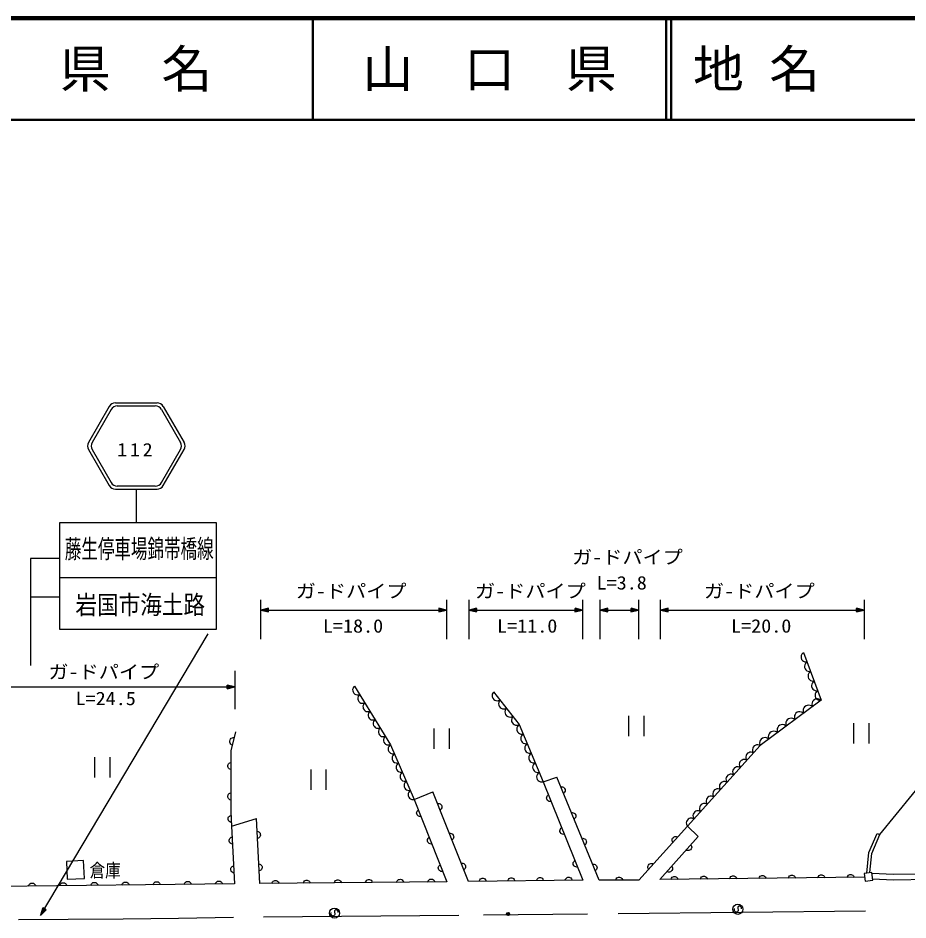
# Model space of a CAD drawing. Units: millimetres, scale not verified. Extents: x 40000 to 680000, y 20000 to 380000.
# Drawn here: x 304026 to 391515, y 291385 to 380000 of the extents above; entities that cross this region are included whole.
import ezdxf
from ezdxf.enums import TextEntityAlignment as Align

# ---------------------------------------------------------------- set-up
doc = ezdxf.new("R2010")
doc.units = ezdxf.units.MM
doc.header["$LTSCALE"] = 1000
for name, color, linetype, lineweight in [('M-BGD', 7, 'Continuous', 25), ('M-TTL', 2, 'Continuous', 140), ('M-TTL-LINE', 7, 'Continuous', 50)]:
    doc.layers.add(name, color=color, linetype=linetype, lineweight=lineweight)
doc.layers.add('M-TTL-TXT', color=7, linetype='Continuous')
doc.styles.add('ＭＳ ゴシック', font='')
doc.styles.get('ＭＳ ゴシック').set_extended_font_data('MS Gothic')

# ---------------------------------------------------------------- blocks, each defined once
blk = doc.blocks.new('BUHIN59')
at = {"color": 7, "linetype": 'Continuous', "lineweight": 25}
blk.add_lwpolyline([(-70, 477), (-174, 425), (-259, 354), (-350, 246), (-392, 132), (-411, 15), (-390, -133), (-337, -239), (-265, -336), (-146, -413), (-45, -455), (70, -477)], dxfattribs=at)
blk = doc.blocks.new('BUHIN60')
at = {"color": 7, "linetype": 'Continuous', "lineweight": 25}
blk.add_lwpolyline([(-133, 493), (-237, 426), (-317, 341), (-400, 215), (-430, 90), (-435, -36), (-394, -189), (-325, -295), (-237, -387), (-102, -454), (9, -485), (133, -493)], dxfattribs=at)
blk = doc.blocks.new('BUHIN61')
at = {"color": 7, "linetype": 'Continuous', "lineweight": 25}
blk.add_lwpolyline([(519, 123), (452, 233), (366, 320), (238, 410), (109, 445), (-23, 455), (-184, 417), (-296, 349), (-396, 260), (-470, 122), (-506, 7), (-519, -123)], dxfattribs=at)
blk = doc.blocks.new('BUHIN62')
at = {"color": 7, "linetype": 'Continuous', "lineweight": 25}
blk.add_lwpolyline([(29, 500), (-88, 469), (-189, 415), (-305, 324), (-371, 217), (-416, 102), (-425, -53), (-394, -173), (-340, -287), (-236, -390), (-142, -454), (-29, -500)], dxfattribs=at)
blk = doc.blocks.new('BUHIN125')
at = {"color": 7, "linetype": 'Continuous', "lineweight": 25}
blk.add_lwpolyline([(-323, 136), (-266, 199), (-200, 246), (-109, 291), (-22, 300), (63, 290), (163, 248), (230, 194), (284, 125), (317, 28), (330, -51), (323, -136)], dxfattribs=at)
blk = doc.blocks.new('BUHIN126')
at = {"color": 7, "linetype": 'Continuous', "lineweight": 25}
blk.add_lwpolyline([(-11, -350), (-91, -319), (-158, -275), (-232, -206), (-272, -128), (-294, -45), (-290, 63), (-263, 145), (-219, 221), (-140, 286), (-70, 326), (11, 350)], dxfattribs=at)
blk = doc.blocks.new('BUHIN127')
at = {"color": 7, "linetype": 'Continuous', "lineweight": 25}
blk.add_lwpolyline([(10, 350), (90, 320), (157, 276), (232, 207), (272, 129), (294, 46), (291, -63), (264, -144), (220, -220), (141, -286), (71, -326), (-10, -350)], dxfattribs=at)
blk = doc.blocks.new('BUHIN128')
at = {"color": 7, "linetype": 'Continuous', "lineweight": 25}
blk.add_lwpolyline([(-323, 135), (-266, 199), (-201, 245), (-110, 291), (-23, 300), (63, 291), (163, 249), (229, 194), (284, 126), (317, 29), (330, -51), (323, -135)], dxfattribs=at)
blk = doc.blocks.new('BUHIN129')
at = {"color": 7, "linetype": 'Continuous', "lineweight": 25}
blk.add_lwpolyline([(-8, -350), (-87, -320), (-155, -277), (-230, -209), (-271, -131), (-293, -48), (-291, 61), (-265, 142), (-221, 218), (-143, 285), (-74, 325), (8, 350)], dxfattribs=at)
blk = doc.blocks.new('BUHIN130')
at = {"color": 7, "linetype": 'Continuous', "lineweight": 25}
blk.add_lwpolyline([(5, 350), (86, 321), (153, 278), (229, 210), (270, 132), (293, 50), (291, -59), (266, -141), (222, -217), (144, -284), (75, -325), (-5, -350)], dxfattribs=at)
blk = doc.blocks.new('BUHIN132')
at = {"color": 7, "linetype": 'Continuous', "lineweight": 25}
blk.add_lwpolyline([(-318, -146), (-326, -61), (-317, 18), (-288, 116), (-236, 186), (-171, 243), (-73, 288), (12, 300), (100, 294), (194, 253), (261, 208), (318, 146)], dxfattribs=at)
blk = doc.blocks.new('BUHIN133')
at = {"color": 7, "linetype": 'Continuous', "lineweight": 25}
blk.add_lwpolyline([(317, 148), (326, 63), (317, -16), (289, -114), (237, -185), (173, -242), (74, -288), (-10, -300), (-98, -295), (-192, -254), (-259, -210), (-317, -148)], dxfattribs=at)
blk = doc.blocks.new('BUHIN134')
at = {"color": 7, "linetype": 'Continuous', "lineweight": 25}
blk.add_lwpolyline([(-323, 135), (-266, 198), (-201, 245), (-110, 291), (-23, 300), (63, 291), (163, 249), (229, 194), (284, 126), (317, 29), (330, -51), (323, -135)], dxfattribs=at)
blk = doc.blocks.new('BUHIN138')
at = {"color": 7, "linetype": 'Continuous', "lineweight": 25}
for points in [[(0, 0), (-614, 469), (-763, 125)], [(-141, 61), (-698, 158), (-594, 399)], [(-210, 91), (-661, 173), (-579, 362)], [(-281, 121), (-624, 187), (-564, 325)], [(-349, 151), (-587, 202), (-550, 288)]]:
    blk.add_lwpolyline(points, close=True, dxfattribs=at)
for points in [[(-71, 30), (-735, 143), (-608, 436), (-72, 31)], [(-542, 234), (-420, 181), (-550, 217), (-535, 251), (-420, 181)]]:
    blk.add_lwpolyline(points, dxfattribs=at)
blk = doc.blocks.new('BUHIN137')
at = {"color": 7, "linetype": 'Continuous', "lineweight": 25}
for points in [[(0, 0), (614, -469), (763, -125)], [(141, -61), (698, -158), (594, -399)], [(210, -91), (661, -173), (579, -362)], [(281, -121), (624, -187), (564, -325)], [(349, -151), (587, -202), (550, -288)]]:
    blk.add_lwpolyline(points, close=True, dxfattribs=at)
for points in [[(71, -30), (735, -143), (608, -436), (72, -31)], [(542, -234), (420, -181), (550, -217), (535, -251), (420, -181)]]:
    blk.add_lwpolyline(points, dxfattribs=at)
blk = doc.blocks.new('BUHIN4')
at = {"color": 7, "linetype": 'Continuous', "lineweight": 25}
blk.add_lwpolyline([(346, -90), (371, -57), (380, -17), (380, 37), (365, 113), (335, 173), (288, 220), (228, 241), (171, 232), (134, 223), (89, 193), (69, 154), (-33, -144), (-71, -182), (-129, -214), (-188, -221), (-238, -213), (-289, -187), (-326, -115), (-349, -3), (-351, 48), (-338, 99), (-309, 145), (-259, 191)], dxfattribs=at)
blk.add_circle((0, 0), 498, dxfattribs=at)
blk = doc.blocks.new('BUHIN141')
at = {"color": 7, "linetype": 'Continuous', "lineweight": 25}
blk.add_lwpolyline([(-2, 489), (-115, 452), (-210, 393), (-317, 297), (-375, 189), (-411, 74), (-411, -78), (-373, -193), (-314, -300), (-206, -395), (-110, -451), (2, -489)], dxfattribs=at)
blk = doc.blocks.new('BUHIN142')
at = {"color": 7, "linetype": 'Continuous', "lineweight": 25}
blk.add_lwpolyline([(7, 508), (-110, 472), (-210, 412), (-323, 315), (-386, 204), (-426, 85), (-428, -73), (-392, -193), (-332, -305), (-222, -406), (-123, -466), (-7, -508)], dxfattribs=at)
blk = doc.blocks.new('BUHIN143')
at = {"color": 7, "linetype": 'Continuous', "lineweight": 25}
blk.add_lwpolyline([(441, 202), (362, 288), (269, 350), (139, 408), (18, 416), (-101, 402), (-238, 339), (-326, 259), (-399, 162), (-441, 25), (-452, -84), (-441, -202)], dxfattribs=at)
blk = doc.blocks.new('BUHIN183')
at = {"color": 7, "linetype": 'Continuous', "lineweight": 25}
blk.add_lwpolyline([(-323, 135), (-266, 199), (-201, 245), (-110, 291), (-23, 300), (63, 291), (163, 249), (229, 194), (284, 126), (317, 28), (330, -51), (323, -135)], dxfattribs=at)
blk = doc.blocks.new('BUHIN184')
at = {"color": 7, "linetype": 'Continuous', "lineweight": 25}
blk.add_lwpolyline([(-121, -328), (-187, -274), (-236, -211), (-286, -122), (-298, -35), (-293, 50), (-255, 152), (-204, 221), (-138, 278), (-42, 316), (37, 332), (121, 328)], dxfattribs=at)
blk = doc.blocks.new('BUHIN186')
at = {"color": 7, "linetype": 'Continuous', "lineweight": 25}
blk.add_lwpolyline([(-139, -321), (-202, -263), (-248, -198), (-292, -106), (-300, -19), (-290, 66), (-247, 166), (-191, 232), (-122, 286), (-25, 318), (55, 329), (139, 321)], dxfattribs=at)
blk = doc.blocks.new('BUHIN187')
at = {"color": 7, "linetype": 'Continuous', "lineweight": 25}
blk.add_lwpolyline([(122, 328), (187, 274), (237, 211), (286, 122), (299, 35), (293, -51), (255, -152), (204, -221), (137, -279), (42, -316), (-37, -332), (-122, -328)], dxfattribs=at)
blk = doc.blocks.new('BUHIN140')
at = {"color": 7, "linetype": 'Continuous', "lineweight": 25}
for centre, radius in [((0, 0), 150), ((0, 0), 131), ((0, 0), 112), ((0, 0), 93.8), ((0, 0), 75), ((0, 0), 56.2), ((-1, 0), 37.5), ((0, 0), 18.8)]:
    blk.add_circle(centre, radius, dxfattribs=at)
blk = doc.blocks.new('BUHIN214')
at = {"color": 7, "linetype": 'Continuous', "lineweight": 25}
for p, q in [((-311, 1223), (-1103, -613)), ((306, -1221), (1099, 615))]:
    blk.add_line(p, q, dxfattribs=at)

msp = doc.modelspace()

# ---------------------------------------------------------------- linework, layer by layer
at = {"layer": 'M-BGD'}
for p, q in [((313606, 342192), (317697, 342192)), ((312999, 341842), (310954, 338298)), ((313174, 341539), (311304, 338298)), ((313781, 341889), (317522, 341889)), ((318129, 341539), (319999, 338298)), ((318304, 341842), (320349, 338298)), ((310954, 337598), (312999, 334055)), ((311304, 337598), (313174, 334358)), ((318129, 334358), (319999, 337598)), ((318304, 334055), (320349, 337598)), ((313606, 333705), (317697, 333705)), ((317522, 334008), (313781, 334008)), ((315651, 333705), (315651, 330496)), ((308144, 319932), (308144, 330432)), ((308144, 330432), (323510, 330432)), ((323510, 330432), (323510, 319932)), ((308144, 326896), (305268, 326896)), ((305268, 326896), (305268, 316396)), ((308144, 325033), (323510, 325033)), ((308144, 323111), (305268, 323111)), ((327897, 318984), (327897, 322836)), ((346156, 322836), (346156, 318984)), ((348362, 318984), (348362, 322836)), ((359531, 322836), (359531, 318984)), ((361248, 318984), (361248, 322836)), ((365036, 322836), (365036, 318984)), ((367183, 318984), (367183, 322836)), ((387201, 322836), (387201, 318984)), ((327897, 321836), (346156, 321836)), ((348362, 321836), (359531, 321836)), ((361248, 321836), (365036, 321836)), ((367183, 321836), (387201, 321836)), ((323510, 319932), (308144, 319932)), ((306244, 291821), (322728, 319486)), ((381260, 317678), (382977, 312970)), ((325327, 315866), (325327, 312094)), ((300844, 314278), (325327, 314278)), ((337089, 314345), (340632, 308605)), ((350756, 313783), (353300, 310581)), ((382977, 312970), (376981, 308511)), ((353300, 310581), (355637, 304948)), ((325420, 309863), (324942, 308003)), ((340632, 308605), (342982, 303225)), ((376981, 308511), (369825, 300589)), ((324942, 308003), (324934, 302022)), ((388746, 299777), (395571, 308176)), ((355637, 304948), (356992, 305403)), ((355637, 304948), (359555, 295298)), ((361168, 295288), (356992, 305403)), ((342982, 303225), (344809, 303971)), ((348309, 295173), (344809, 303971)), ((342982, 303225), (346175, 295128)), ((324934, 302022), (325000, 300603)), ((325000, 300603), (327472, 301349)), ((327806, 294958), (327472, 301349)), ((325000, 300603), (325305, 294935)), ((369825, 300589), (365065, 295300)), ((369825, 300589), (370882, 299576)), ((367119, 295345), (370882, 299576)), ((387661, 297997), (388470, 299895)), ((387955, 297922), (388746, 299777)), ((388470, 299895), (388746, 299777)), ((387468, 295998), (387661, 297997)), ((387774, 296039), (387955, 297922)), ((310476, 297211), (308793, 297137)), ((308793, 297137), (308871, 295382)), ((310553, 295456), (310476, 297211)), ((387954, 296064), (387203, 295962)), ((388059, 295297), (387954, 296064)), ((308871, 295382), (310553, 295456)), ((346175, 295128), (327806, 294958)), ((359555, 295298), (348309, 295173)), ((365065, 295300), (361168, 295288)), ((387312, 295575), (367119, 295345)), ((387203, 295962), (387307, 295195)), ((387307, 295195), (388059, 295297)), ((390082, 295856), (387969, 295955)), ((390072, 295306), (388045, 295401)), ((393585, 295346), (390072, 295306)), ((393579, 295896), (390082, 295856)), ((325305, 294935), (300823, 294668)), ((325224, 291623), (319814, 291538)), ((347374, 291835), (328154, 291649)), ((360010, 291951), (349778, 291847)), ((387328, 292248), (363037, 291973)), ((308943, 291436), (304082, 291385)), ((314374, 291478), (308943, 291436)), ((319814, 291538), (314374, 291478))]:
    msp.add_line(p, q, dxfattribs=at)
for points in [[(325082, 308546), (325000, 308600), (324937, 308665), (324870, 308761), (324846, 308858), (324842, 308956), (324873, 309076), (324923, 309160), (324992, 309234), (325096, 309287), (325184, 309314), (325281, 309321)], [(324983, 300963), (324902, 300987), (324832, 301026), (324752, 301088), (324706, 301163), (324678, 301244), (324673, 301353), (324693, 301436), (324731, 301515), (324805, 301587), (324871, 301632), (324951, 301662)], [(362767, 295293), (362794, 295374), (362836, 295442), (362902, 295520), (362979, 295562), (363061, 295587), (363170, 295587), (363252, 295563), (363329, 295521), (363398, 295444), (363440, 295376), (363467, 295295)], [(306283, 291887), (306481, 292531), (306755, 292368), (306284, 291889)], [(306546, 292328), (306478, 292214), (306530, 292338), (306562, 292319), (306478, 292214)]]:
    msp.add_lwpolyline(points, dxfattribs=at)
for points in [[(306244, 291821), (306789, 292369), (306467, 292561)], [(306322, 291953), (306491, 292492), (306716, 292358)], [(306361, 292017), (306501, 292454), (306678, 292348)], [(306400, 292083), (306510, 292415), (306639, 292338)], [(306439, 292148), (306520, 292376), (306601, 292328)]]:
    msp.add_lwpolyline(points, close=True, dxfattribs=at)
for centre, start, end in [((313606, 341492), 90, 150), ((317697, 341492), 30, 90), ((313781, 341189), 90, 150), ((317522, 341189), 30, 90), ((311560, 337948), 150, 210), ((311910, 337948), 150, 210), ((319393, 337948), 330, 30), ((319743, 337948), 330, 30), ((313781, 334708), 210, 270), ((317522, 334708), 270, 330), ((313606, 334405), 210, 270), ((317697, 334405), 270, 330)]:
    msp.add_arc(centre, 700, start, end, dxfattribs=at)
at = {"layer": 'M-TTL'}
msp.add_line((680000, 380000), (40000, 380000), dxfattribs=at)
at = {"layer": 'M-TTL-LINE'}
for p, q in [((333000, 380000), (333000, 370000)), ((367750, 380000), (367750, 370000)), ((368250, 380000), (368250, 370000)), ((40000, 370000), (680000, 370000))]:
    msp.add_line(p, q, dxfattribs=at)

# ---------------------------------------------------------------- block references
at = {"layer": 'M-BGD', "rotation": 23.33334}
for name, p in [('BUHIN137', (327897, 321836)), ('BUHIN138', (346156, 321836)), ('BUHIN137', (348362, 321836)), ('BUHIN138', (359531, 321836)), ('BUHIN137', (361248, 321836)), ('BUHIN138', (365036, 321836)), ('BUHIN137', (367183, 321836)), ('BUHIN138', (387201, 321836)), ('BUHIN62', (381432, 317207)), ('BUHIN62', (381775, 316265)), ('BUHIN62', (382119, 315324)), ('BUHIN138', (325327, 314278)), ('BUHIN62', (382462, 314382)), ('BUHIN59', (337342, 313935)), ('BUHIN60', (351074, 313382)), ('BUHIN62', (382805, 313440)), ('BUHIN59', (337848, 313115)), ('BUHIN60', (351710, 312582)), ('BUHIN61', (382549, 312651)), ('BUHIN59', (338354, 312295)), ('BUHIN59', (338860, 311475)), ('BUHIN60', (352346, 311782)), ('BUHIN214', (364815, 310431)), ('BUHIN61', (380835, 311377)), ('BUHIN61', (381692, 312014)), ('BUHIN59', (339366, 310655)), ('BUHIN60', (352982, 310981)), ('BUHIN61', (379979, 310740)), ('BUHIN214', (386935, 309729)), ('BUHIN59', (339873, 309835)), ('BUHIN214', (345680, 309202)), ('BUHIN142', (353495, 310111)), ('BUHIN61', (379122, 310103)), ('BUHIN59', (340379, 309015)), ('BUHIN142', (353884, 309173)), ('BUHIN61', (377409, 308829)), ('BUHIN61', (378266, 309466)), ('BUHIN141', (340828, 308157)), ('BUHIN142', (354274, 308234)), ('BUHIN143', (376655, 308151)), ('BUHIN214', (312325, 306393)), ('BUHIN141', (341219, 307260)), ('BUHIN142', (354663, 307295)), ('BUHIN143', (376005, 307431)), ('BUHIN186', (324940, 306508)), ('BUHIN214', (333567, 305165)), ('BUHIN141', (341611, 306363)), ('BUHIN142', (355053, 306356)), ('BUHIN143', (375354, 306711)), ('BUHIN141', (342003, 305467)), ('BUHIN142', (355442, 305417)), ('BUHIN143', (374053, 305270)), ('BUHIN143', (374704, 305990)), ('BUHIN141', (342395, 304570)), ('BUHIN143', (373403, 304550)), ('BUHIN141', (342786, 303673)), ('BUHIN130', (357514, 304138)), ('BUHIN143', (372752, 303830)), ('BUHIN186', (324936, 303517)), ('BUHIN129', (356290, 303339)), ('BUHIN143', (372102, 303110)), ('BUHIN126', (343514, 301875)), ('BUHIN127', (345392, 302504)), ('BUHIN143', (370800, 301670)), ('BUHIN143', (371451, 302390)), ('BUHIN130', (358558, 301610)), ('BUHIN143', (370150, 300949)), ('BUHIN129', (357596, 300123)), ('BUHIN184', (325077, 299186)), ('BUHIN187', (327556, 299751)), ('BUHIN127', (346559, 299572)), ('BUHIN132', (368635, 299267)), ('BUHIN126', (344579, 299176)), ('BUHIN130', (359602, 299081)), ('BUHIN133', (369941, 298518)), ('BUHIN187', (327722, 296556)), ('BUHIN127', (347726, 296639)), ('BUHIN129', (358902, 296906)), ('BUHIN130', (360646, 296553)), ('BUHIN132', (366255, 296623)), ('BUHIN184', (325229, 296352)), ('BUHIN126', (345643, 296477)), ('BUHIN133', (368060, 296403)), ('BUHIN183', (305413, 294718)), ('BUHIN183', (308474, 294752)), ('BUHIN183', (311534, 294785)), ('BUHIN183', (314594, 294819)), ('BUHIN183', (317654, 294852)), ('BUHIN183', (320715, 294885)), ('BUHIN183', (323775, 294919)), ('BUHIN125', (329337, 294972)), ('BUHIN125', (332398, 295000)), ('BUHIN125', (335460, 295029)), ('BUHIN125', (338521, 295057)), ('BUHIN125', (341583, 295085)), ('BUHIN125', (344644, 295114)), ('BUHIN128', (349715, 295188)), ('BUHIN128', (352526, 295220)), ('BUHIN128', (355338, 295251)), ('BUHIN128', (358150, 295282)), ('BUHIN134', (368561, 295361)), ('BUHIN134', (371446, 295394)), ('BUHIN134', (374331, 295427)), ('BUHIN134', (377215, 295460)), ('BUHIN134', (380100, 295493)), ('BUHIN134', (382985, 295526)), ('BUHIN134', (385870, 295558)), ('BUHIN4', (335135, 292061)), ('BUHIN4', (374786, 292435)), ('BUHIN140', (352202, 291965))]:
    msp.add_blockref(name, p, dxfattribs=at)

# ---------------------------------------------------------------- texts
at = {"layer": 'M-BGD', "style": 'ＭＳ ゴシック'}
for s, width, p in [('藤生停車場錦帯橋線', 0.65, (308629, 326375)), ('岩国市海土路', 0.85, (309668, 320873))]:
    msp.add_text(s, height=1833, rotation=0.1, dxfattribs=dict(at, width=width)).set_placement(p, align=Align.BOTTOM_LEFT)
for s, width, p in [('ガ-ドパイプ', 1.1, (358492, 325973)), ('ガ-ドパイプ', 1.1, (331326, 322643)), ('ガ-ドパイプ', 1.1, (348949, 322643)), ('L=3.8', 1.1, (360904, 323457)), ('ガ-ドパイプ', 1.1, (371455, 322643)), ('L=18.0', 1.1, (333994, 319218)), ('L=11.0', 1.1, (351119, 319218)), ('L=20.0', 1.1, (374123, 319218)), ('ガ-ドパイプ', 1.1, (307012, 314701)), ('L=24.5', 1.1, (309681, 312094)), ('倉庫', 0.85, (311061, 295195))]:
    msp.add_text(s, height=1320, dxfattribs=dict(at, width=width)).set_placement(p, align=Align.BOTTOM_LEFT)
at = {"layer": 'M-BGD', "insert": (313766, 336921), "char_height": 1320, "attachment_point": 7, "rotation": 0.1, "style": 'ＭＳ ゴシック'}
msp.add_mtext('\\T1.27;\\W1.1;112', dxfattribs=at)
at = {"layer": 'M-TTL-TXT', "style": 'ＭＳ ゴシック'}
for s, p in [('県\u3000名', (315625, 375000)), ('山\u3000口\u3000県', (350375, 375000))]:
    msp.add_text(s, height=3666, dxfattribs=at).set_placement(p, align=Align.MIDDLE_CENTER)
msp.add_text('地 名', height=3666, dxfattribs=at).set_placement((370380, 375000), align=Align.MIDDLE_LEFT)

doc.saveas('drawing.dxf')
